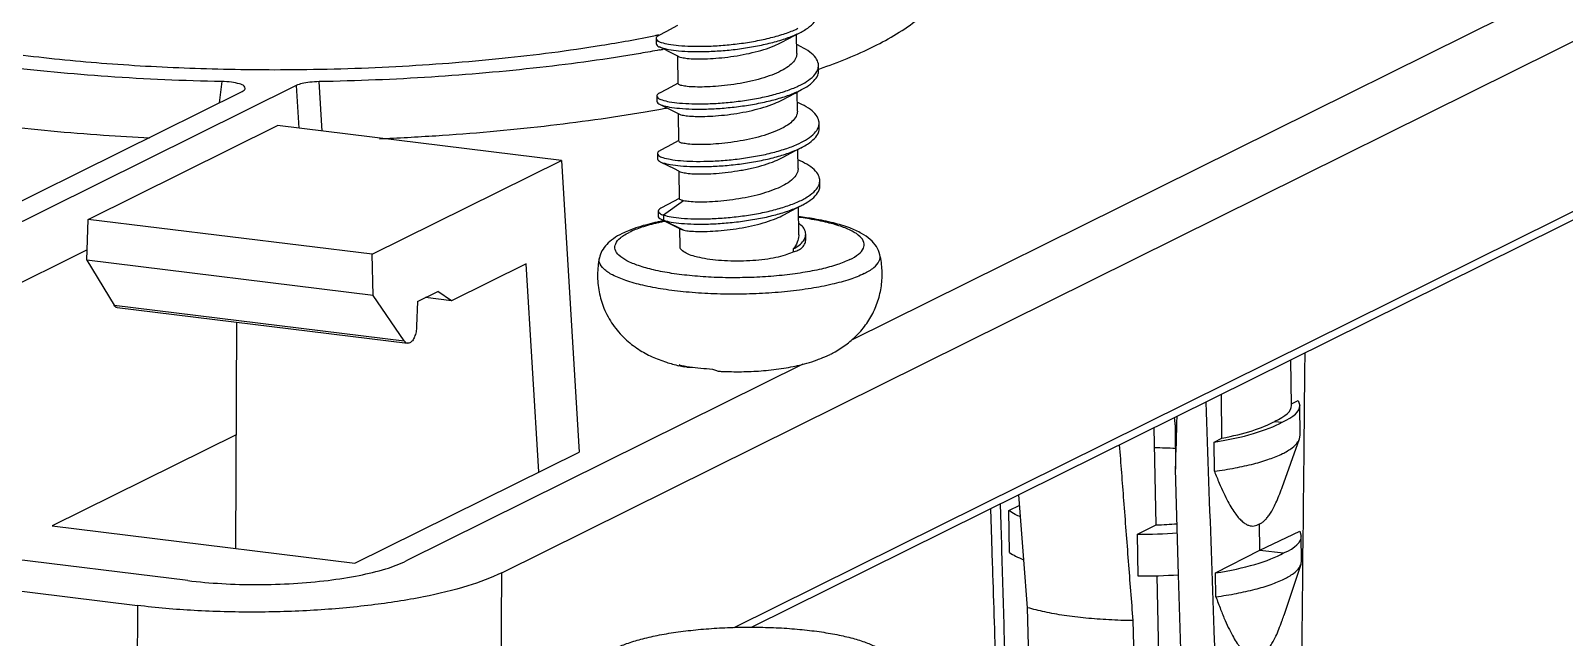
# Model space of a CAD drawing. Header units: millimetres. Extents: x -25 to 785, y -3301 to -3016.
# Drawn here: x 57.51 to 85.89, y -3196.62 to -3185.41 of the extents above; entities that cross this region are included whole.
import ezdxf

# ---------------------------------------------------------------- set-up
doc = ezdxf.new("R2010")
doc.units = ezdxf.units.MM

# ---------------------------------------------------------------- blocks, each defined once
blk = doc.blocks.new('*u2')
at = {"color": 7}
for p, q in [((1.116, -49.024), (38.768, -30.368)), ((36.997, -30.151), (7.586, -44.724)), ((5.416, -50.037), (38.609, -33.59)), ((38.477, -33.813), (5.742, -50.033)), ((3.969, -39.146), (3.97, -39.243)), ((6.573, -39.425), (6.569, -39.071)), ((4.023, -39.297), (4.29, -39.43)), ((4.29, -39.43), (4.392, -39.482)), ((6.654, -39.301), (6.571, -39.259)), ((4.379, -39.982), (4.373, -39.472)), ((6.967, -39.718), (6.978, -39.714)), ((6.976, -39.741), (6.975, -39.644)), ((6.978, -39.714), (7, -39.706)), ((-2.691, -40.017), (-13.615, -45.429)), ((-4.07, -39.943), (-4.118, -40.336)), ((-2.691, -40.017), (-2.64, -40.805)), ((-2.208, -40.858), (-2.266, -39.944)), ((-11.468, -43.978), (-3.689, -40.124)), ((3.981, -40.21), (3.982, -40.307)), ((6.585, -40.489), (6.581, -40.134)), ((4.035, -40.361), (4.302, -40.494)), ((4.302, -40.494), (4.404, -40.546)), ((4.391, -41.046), (4.385, -40.536)), ((6.666, -40.364), (6.583, -40.323)), ((-6.539, -42.491), (-3.037, -40.756)), ((2.217, -41.402), (-3.037, -40.756)), ((6.988, -40.804), (6.987, -40.708)), ((-1.285, -43.137), (2.217, -41.402)), ((2.217, -41.402), (2.543, -46.793)), ((3.993, -41.274), (3.995, -41.37)), ((4.047, -41.425), (4.314, -41.558)), ((6.597, -41.553), (6.593, -41.198)), ((6.678, -41.428), (6.595, -41.387)), ((4.314, -41.558), (4.416, -41.609)), ((4.403, -42.111), (4.397, -41.6)), ((7, -41.868), (6.999, -41.771)), ((4.478, -42.147), (4.108, -42.412)), ((6.611, -42.777), (6.605, -42.262)), ((-6.567, -43.248), (-6.539, -42.491)), ((-1.285, -43.137), (-6.539, -42.491)), ((4.008, -42.339), (4.009, -42.436)), ((4.06, -42.489), (4.109, -42.508)), ((4.107, -42.512), (4.328, -42.622)), ((4.108, -42.412), (4.109, -42.508)), ((4.109, -42.508), (4.484, -42.691)), ((4.328, -42.622), (4.43, -42.673)), ((4.413, -42.995), (4.409, -42.663)), ((4.43, -42.673), (4.484, -42.691)), ((6.739, -42.861), (6.738, -42.765)), ((-6.56, -43.056), (-13.518, -46.504)), ((-1.265, -43.9), (-1.285, -43.137)), ((6.506, -43.037), (6.507, -43.092)), ((-1.265, -43.9), (-6.567, -43.248)), ((-6.567, -43.248), (-6.063, -44.078)), ((1.567, -43.311), (0.182, -43.997)), ((1.799, -47.162), (1.567, -43.311)), ((-0.691, -44.739), (-1.265, -43.9)), ((-0.444, -44.009), (-0.072, -43.825)), ((0.182, -43.997), (-0.299, -43.937)), ((0.182, -43.997), (-0.072, -43.825)), ((-6.063, -44.078), (-0.691, -44.739)), ((-6.006, -44.122), (-0.629, -44.783)), ((-0.444, -44.009), (-0.462, -44.466)), ((-3.809, -48.578), (-3.793, -44.394)), ((-4.699, -49.17), (-41.007, -44.705)), ((6.85, -45.123), (6.949, -45.086)), ((7.094, -45.031), (7.189, -44.987)), ((15.728, -45.933), (15.718, -45.09)), ((-41.936, -45.166), (-5.628, -49.631)), ((6.686, -45.169), (-0.655, -48.807)), ((4.541, -45.224), (4.488, -45.217)), ((14.439, -46.537), (14.43, -45.728)), ((15.727, -45.899), (15.853, -45.84)), ((15.853, -45.84), (15.883, -45.933)), ((15.889, -46.48), (15.883, -45.933)), ((15.419, -46.226), (15.556, -46.242)), ((-3.801, -46.473), (-7.206, -48.16)), ((13.225, -48.141), (13.188, -46.344)), ((13.574, -46.288), (13.583, -47.109)), ((14.296, -46.611), (14.439, -46.537)), ((15.556, -47.446), (15.877, -46.548)), ((15.877, -46.548), (15.889, -46.48)), ((-1.606, -48.849), (2.543, -46.793)), ((14.302, -47.149), (14.296, -46.611)), ((13.64, -49.062), (13.583, -47.109)), ((10.776, -48.788), (10.683, -47.585)), ((10.155, -47.846), (10.175, -48.417)), ((10.5, -47.876), (10.698, -47.777)), ((10.509, -48.649), (10.5, -47.876)), ((-7.206, -48.16), (-1.606, -48.849)), ((12.88, -48.312), (13.225, -48.141)), ((15.141, -48.605), (15.135, -48.122)), ((10.175, -48.417), (10.19, -48.866)), ((12.888, -49.086), (12.88, -48.312)), ((15.141, -48.605), (15.88, -48.257)), ((15.88, -48.257), (15.91, -48.351)), ((15.915, -48.801), (15.91, -48.351)), ((15.94, -48.351), (15.935, -48.801)), ((10.844, -49.672), (10.776, -48.788)), ((14.324, -49.029), (15.141, -48.605)), ((15.141, -48.605), (15.583, -48.66)), ((15.905, -48.864), (15.915, -48.801)), ((15.935, -48.801), (15.935, -48.865)), ((1.092, -52.179), (1.116, -49.024)), ((10.19, -48.866), (10.192, -48.93)), ((13.299, -51.688), (13.244, -49.081)), ((13.722, -51.806), (13.64, -49.062)), ((14.329, -49.47), (14.324, -49.029)), ((15.59, -49.809), (15.905, -48.864)), ((-5.628, -49.631), (-5.652, -52.786)), ((10.895, -51.591), (10.844, -49.672)), ((12.792, -49.911), (12.843, -51.831))]:
    blk.add_line(p, q, dxfattribs=at)
for points in [[(4.367, -38.908), (4.148, -39.024), (4.02, -39.091)], [(6.294, -39.216), (6.528, -39.092), (6.651, -39.028)], [(4.379, -39.972), (4.16, -40.087), (4.033, -40.155)], [(6.306, -40.28), (6.54, -40.156), (6.663, -40.091)], [(4.391, -41.035), (4.172, -41.151), (4.045, -41.218)], [(6.318, -41.343), (6.552, -41.22), (6.675, -41.155)], [(4.399, -42.104), (4.189, -42.216), (4.057, -42.286)], [(6.331, -42.407), (6.564, -42.283), (6.687, -42.219)]]:
    blk.add_lwpolyline(points, dxfattribs=at)
for centre, radius, start, end in [((-0.614, -16.382), 23.164, 281.3848, 281.5354), ((-0.932, -12.171), 27.637, 280.3528, 280.4943), ((6.736, -39.641), 0.239, 338.4437, 339.2847), ((-0.943, -12.829), 28.07, 280.2534, 280.4724), ((6.751, -40.705), 0.237, 338.3873, 339.9325), ((5.123, -47.732), 5.313, 100.9029, 101.4679), ((5.071, -47.202), 4.768, 101.2661, 102.1201), ((4.145, -44.381), 1.816, 112.2247, 116.2864), ((6.242, -42.608), 0.551, 296.3233, 298.6788), ((6.277, -43.144), 2.056, 296.3456, 299.2694), ((5.193, -41.763), 3.525, 256.8723, 258.4646), ((4.58, -43.969), 1.255, 268.2166, 272.8756), ((2219.222, 30.584), 2206.404, 181.985745, 182.138333), ((12.756, -46.298), 0.818, 0.7036, 9.7285), ((13.135, -54.518), 7.802, 86.7397, 89.5535), ((12.984, -40.554), 7.591, 271.8179, 274.7492), ((12.94, -37.807), 10.505, 269.6707, 273.6997), ((12.952, -38.68), 10.405, 269.6517, 273.7963)]:
    blk.add_arc(centre, radius, start, end, dxfattribs=at)
for centre, major_axis, ratio, start_param, end_param in [((13.032, -45.932), (2.695, -0.003), 0.232076, -0.483411, 0.002567), ((13.032, -45.932), (2.85, -0.003), 0.232076, -0.483411, 0.002841), ((13.032, -45.932), (2.849, 0.069), 0.276844, -1.117912, -0.489863), ((13.032, -45.932), (2.695, 0.065), 0.276844, -1.02835, -0.489863), ((13.06, -48.35), (2.85, -0.003), 0.232076, -0.483411, 0.002841), ((13.06, -48.35), (2.849, 0.069), 0.276844, -1.117912, -0.489863)]:
    blk.add_ellipse(centre, major_axis=major_axis, ratio=ratio, start_param=start_param, end_param=end_param, dxfattribs=at)
for points, start_tangent, end_tangent in [([(8.002, -39.29), (8.812, -38.788), (9.271, -38.261), (9.372, -37.777)], (0.896036, 0.443982), (-0.080979, 0.996716)), ([(6.651, -39.028), (6.74, -38.976), (6.873, -38.871), (6.948, -38.761), (6.964, -38.677)], (0.885697, 0.464264), (-0.001642, 0.999999)), ([(-4.07, -39.943), (-6.177, -39.85), (-8.167, -39.661), (-9.977, -39.383), (-11.545, -39.024)], (-0.999794, 0.020273), (-0.963777, 0.266709)), ([(-2.878, -39.722), (-0.848, -39.663), (1.119, -39.512), (2.956, -39.272), (3.959, -39.091)], (0.999987, 0.005014), (0.980323, 0.197399)), ([(4.02, -39.091), (4.016, -39.093), (3.971, -39.136), (3.971, -39.146)], (-0.891259, -0.453494), (0.151098, -0.988519)), ([(3.971, -39.146), (3.987, -39.179), (4.064, -39.218), (4.199, -39.251), (4.385, -39.276), (4.615, -39.289), (4.881, -39.289), (5.17, -39.275), (5.471, -39.245), (5.773, -39.199), (6.061, -39.139), (6.326, -39.064), (6.555, -38.977), (6.595, -38.958)], (0.151098, -0.988519), (0.903544, 0.428495)), ([(4.022, -39.3), (4.065, -39.315), (4.2, -39.348), (4.386, -39.373), (4.616, -39.386), (4.882, -39.386), (5.171, -39.372), (5.473, -39.342), (5.774, -39.296), (6.062, -39.235), (6.327, -39.161), (6.556, -39.073), (6.651, -39.028)], (0.904308, -0.42688), (0.885697, 0.464264)), ([(4.035, -39.358), (3.68, -39.421), (1.817, -39.682), (-0.185, -39.859), (-2.266, -39.944)], (-0.983719, -0.179712), (-0.999828, -0.01853)), ([(3.972, -39.243), (3.988, -39.275), (4.022, -39.3)], (0.151098, -0.988519), (0.904308, -0.42688)), ([(4.391, -39.483), (4.443, -39.498), (4.547, -39.514), (4.693, -39.523), (4.873, -39.522), (5.075, -39.511), (5.294, -39.489), (5.524, -39.454), (5.75, -39.408), (5.963, -39.35), (6.154, -39.281), (6.294, -39.216)], (0.783725, -0.621108), (0.881668, 0.471871)), ([(6.572, -39.425), (6.57, -39.457), (6.532, -39.55), (6.447, -39.64)], (0.017137, -0.999853), (-0.769573, -0.638559)), ([(6.975, -39.644), (6.972, -39.614), (6.924, -39.504), (6.816, -39.398), (6.654, -39.301)], (-0.00189, 0.999998), (-0.896078, 0.443897)), ([(7, -39.706), (8.002, -39.29)], (0.943459, 0.331488), (0.896036, 0.443982)), ([(-7.747, -39.453), (-6.195, -39.607), (-4.559, -39.697), (-2.878, -39.722)], (0.992523, -0.122054), (0.999987, 0.005014)), ([(6.447, -39.64), (6.321, -39.725), (6.156, -39.803), (5.964, -39.872), (5.753, -39.929), (5.525, -39.976), (5.292, -40.011), (5.069, -40.033), (4.868, -40.043), (4.69, -40.043), (4.545, -40.034), (4.444, -40.018), (4.39, -39.997), (4.382, -39.982)], (-0.769573, -0.638559), (-0.219335, 0.97565)), ([(6.607, -40.022), (6.755, -39.941), (6.886, -39.835), (6.958, -39.729)], (0.903492, 0.428605), (0.367401, 0.930063)), ([(6.96, -39.725), (6.975, -39.644)], (0.353709, 0.935355), (-0.00189, 0.999998)), ([(-3.633, -40.068), (-3.653, -40.027), (-3.741, -39.986), (-3.887, -39.956), (-4.07, -39.943)], (-0.045601, 0.99896), (-0.999793, 0.020326)), ([(-2.266, -39.944), (-2.437, -39.955), (-2.584, -39.98), (-2.691, -40.017)], (-0.999828, -0.018529), (-0.896043, -0.443967)), ([(6.663, -40.091), (6.756, -40.037), (6.887, -39.932), (6.961, -39.822), (6.976, -39.741)], (0.88573, 0.464201), (-0.00189, 0.999998)), ([(-11.516, -40.129), (-9.971, -40.476), (-8.2, -40.747), (-6.257, -40.933), (-5.403, -40.984)], (0.96534, -0.260996), (0.998752, -0.049949)), ([(-3.689, -40.124), (-3.634, -40.075), (-3.633, -40.068)], (0.896007, 0.444039), (-0.045601, 0.99896)), ([(4.033, -40.155), (4.026, -40.158), (3.983, -40.201), (3.983, -40.21)], (-0.887457, -0.460891), (0.15266, -0.988279)), ([(3.983, -40.21), (4, -40.243), (4.079, -40.283), (4.214, -40.316), (4.402, -40.34), (4.633, -40.353), (4.899, -40.353), (5.189, -40.338), (5.491, -40.308), (5.792, -40.262), (6.08, -40.201), (6.343, -40.126), (6.572, -40.038), (6.607, -40.022)], (0.15266, -0.988279), (0.903492, 0.428605)), ([(4.034, -40.363), (4.08, -40.379), (4.216, -40.413), (4.403, -40.437), (4.634, -40.45), (4.9, -40.45), (5.19, -40.435), (5.492, -40.404), (5.793, -40.358), (6.081, -40.297), (6.345, -40.222), (6.573, -40.135), (6.663, -40.091)], (0.900328, -0.435213), (0.88573, 0.464201)), ([(4.403, -40.547), (4.453, -40.562), (4.553, -40.577), (4.694, -40.586), (4.869, -40.587), (5.071, -40.576), (5.292, -40.555), (5.521, -40.521), (5.746, -40.475), (5.961, -40.418), (6.159, -40.348), (6.306, -40.28)], (0.787144, -0.616769), (0.881665, 0.471876)), ([(-1.152, -40.999), (-0.109, -40.943), (1.898, -40.765), (3.766, -40.501), (4.053, -40.451)], (0.999116, 0.042039), (0.984029, 0.17801)), ([(3.984, -40.306), (4.002, -40.34), (4.034, -40.363)], (0.15266, -0.988279), (0.900328, -0.435213)), ([(6.584, -40.489), (6.583, -40.516), (6.545, -40.612), (6.46, -40.704)], (0.019493, -0.99981), (-0.769573, -0.638559)), ([(6.987, -40.708), (6.984, -40.675), (6.934, -40.565), (6.825, -40.46), (6.666, -40.364)], (-0.002319, 0.999997), (-0.896137, 0.443777)), ([(6.46, -40.704), (6.333, -40.789), (6.165, -40.868), (5.967, -40.938), (5.752, -40.996), (5.527, -41.041), (5.297, -41.075), (5.075, -41.097), (4.874, -41.107), (4.699, -41.107), (4.558, -41.098), (4.457, -41.082), (4.402, -41.061), (4.394, -41.045)], (-0.769573, -0.638559), (-0.212774, 0.977102)), ([(6.619, -41.085), (6.771, -41.002), (6.901, -40.896), (6.971, -40.792)], (0.903433, 0.428728), (0.368279, 0.929715)), ([(6.675, -41.155), (6.772, -41.099), (6.902, -40.993), (6.974, -40.883), (6.988, -40.804)], (0.885763, 0.464138), (-0.002319, 0.999997)), ([(6.973, -40.786), (6.987, -40.708)], (0.343076, 0.939308), (-0.002319, 0.999997)), ([(3.995, -41.274), (4.014, -41.308), (4.093, -41.347), (4.23, -41.38), (4.419, -41.404), (4.651, -41.417), (4.918, -41.416), (5.208, -41.401), (5.51, -41.371), (5.811, -41.324), (6.098, -41.263), (6.361, -41.187), (6.589, -41.1), (6.619, -41.085)], (0.15131, -0.988486), (0.903433, 0.428728)), ([(4.046, -41.427), (4.095, -41.444), (4.232, -41.477), (4.42, -41.501), (4.652, -41.514), (4.919, -41.513), (5.209, -41.498), (5.511, -41.467), (5.812, -41.421), (6.1, -41.36), (6.362, -41.284), (6.59, -41.196), (6.675, -41.155)], (0.896411, -0.443223), (0.885763, 0.464138)), ([(4.045, -41.218), (4.037, -41.223), (3.994, -41.265), (3.995, -41.274)], (-0.883827, -0.467813), (0.15131, -0.988486)), ([(3.996, -41.37), (4.015, -41.405), (4.046, -41.427)], (0.15131, -0.988486), (0.896411, -0.443223)), ([(4.415, -41.611), (4.462, -41.625), (4.562, -41.641), (4.705, -41.65), (4.88, -41.65), (5.08, -41.64), (5.303, -41.618), (5.537, -41.584), (5.766, -41.537), (5.978, -41.48), (6.173, -41.411), (6.318, -41.343)], (0.797741, -0.603), (0.881668, 0.471869)), ([(6.999, -41.771), (6.996, -41.736), (6.945, -41.626), (6.834, -41.521), (6.678, -41.428)], (-0.002913, 0.999996), (-0.896186, 0.443678)), ([(6.597, -41.553), (6.595, -41.584), (6.556, -41.677), (6.472, -41.767)], (0.017766, -0.999842), (-0.769573, -0.638559)), ([(4.108, -42.412), (4.246, -42.445), (4.436, -42.468), (4.669, -42.481), (4.937, -42.48), (5.227, -42.464), (5.529, -42.433), (5.83, -42.387), (6.117, -42.325), (6.379, -42.249), (6.606, -42.161), (6.787, -42.063), (6.915, -41.958), (6.983, -41.856)], (0.949403, -0.314061), (0.369325, 0.9293)), ([(6.472, -41.767), (6.346, -41.852), (6.185, -41.929), (5.995, -41.997), (5.784, -42.055), (5.559, -42.101), (5.33, -42.136), (5.112, -42.159), (4.91, -42.17), (4.73, -42.171), (4.583, -42.163), (4.478, -42.147)], (-0.769573, -0.638559), (-0.97702, 0.213147)), ([(6.687, -42.219), (6.788, -42.16), (6.916, -42.054), (6.987, -41.944), (7, -41.868)], (0.885795, 0.464076), (-0.002913, 0.999996)), ([(6.983, -41.856), (6.986, -41.848), (6.999, -41.771)], (0.369325, 0.9293), (-0.002913, 0.999996)), ([(4.056, -42.285), (4.026, -42.307), (4.008, -42.339)], (-0.892403, -0.45124), (-0.062146, -0.998067)), ([(4.109, -42.508), (4.247, -42.541), (4.437, -42.565), (4.67, -42.578), (4.938, -42.577), (5.228, -42.561), (5.53, -42.53), (5.831, -42.483), (6.118, -42.422), (6.38, -42.346), (6.607, -42.258), (6.687, -42.219)], (0.949403, -0.314061), (0.885795, 0.464076)), ([(4.478, -42.147), (4.425, -42.131), (4.403, -42.114), (4.404, -42.111)], (-0.97702, 0.213147), (0.214143, 0.976802)), ([(4.067, -42.525), (3.986, -42.542), (3.644, -42.633), (3.458, -42.7)], (-0.98003, -0.198852), (-0.925232, -0.379401)), ([(4.07, -42.54), (3.996, -42.557), (3.702, -42.638), (3.471, -42.732)], (-0.977692, -0.210042), (-0.896036, -0.443982)), ([(4.008, -42.339), (4.008, -42.343), (4.036, -42.379), (4.108, -42.412)], (-0.062146, -0.998067), (0.949403, -0.314061)), ([(4.01, -42.436), (4.01, -42.441), (4.038, -42.476), (4.06, -42.489)], (-0.076663, -0.997057), (0.892246, -0.45155)), ([(4.484, -42.691), (4.589, -42.706), (4.736, -42.714), (4.917, -42.713), (5.119, -42.702), (5.337, -42.68), (5.565, -42.645), (5.79, -42.598), (6.001, -42.54), (6.192, -42.472), (6.331, -42.407)], (0.97702, -0.213147), (0.881663, 0.471879)), ([(8.111, -43.144), (8.047, -42.995), (7.934, -42.864), (7.773, -42.752), (7.553, -42.65), (7.251, -42.557), (6.892, -42.483), (6.607, -42.442)], (-0.230588, 0.973052), (-0.992854, 0.119338)), ([(7.555, -43.234), (7.718, -43.132), (7.805, -43.025), (7.814, -42.917), (7.745, -42.811), (7.599, -42.71), (7.383, -42.619), (7.103, -42.541), (6.769, -42.477), (6.607, -42.454)], (0.896036, 0.443982), (-0.992083, 0.125586)), ([(6.738, -42.765), (6.732, -42.72), (6.688, -42.636), (6.609, -42.56)], (-0.012604, 0.999921), (-0.791674, 0.610944)), ([(3.341, -42.753), (3.178, -42.849), (3.055, -42.954), (2.968, -43.073), (2.92, -43.203)], (-0.896036, -0.443982), (-0.20838, -0.978048)), ([(7.555, -43.234), (7.324, -43.327), (7.03, -43.409), (6.685, -43.476), (6.3, -43.526), (5.888, -43.558), (5.464, -43.57), (5.041, -43.563), (4.634, -43.535), (4.257, -43.489), (3.923, -43.425), (3.643, -43.346), (3.427, -43.255), (3.281, -43.155), (3.212, -43.049), (3.221, -42.941), (3.308, -42.834), (3.365, -42.792)], (-0.896036, -0.443982), (0.833011, 0.553257)), ([(3.365, -42.792), (3.471, -42.732)], (0.833011, 0.553257), (0.896036, 0.443982)), ([(6.611, -42.777), (6.61, -42.792), (6.581, -42.914), (6.506, -43.037)], (0.015269, -0.999883), (-0.616104, -0.787665)), ([(6.696, -42.886), (6.717, -42.851)], (0.584552, 0.811356), (0.45045, 0.892802)), ([(6.717, -42.851), (6.734, -42.804), (6.738, -42.765)], (0.45045, 0.892802), (-0.012604, 0.999921)), ([(6.487, -43.103), (6.355, -43.154), (6.185, -43.197), (5.984, -43.231), (5.761, -43.253), (5.527, -43.263), (5.293, -43.26), (5.068, -43.244), (4.864, -43.216), (4.689, -43.177), (4.553, -43.13), (4.46, -43.075), (4.417, -43.017), (4.414, -42.995)], (-0.896036, -0.443982), (0.016207, 0.999869)), ([(6.506, -43.037), (6.619, -42.965), (6.696, -42.886)], (0.882217, 0.470842), (0.584552, 0.811356)), ([(6.507, -43.092), (6.551, -43.077), (6.591, -43.062), (6.626, -43.046), (6.657, -43.029)], (0.956402, 0.292053), (0.855028, 0.518583)), ([(6.657, -43.029), (6.717, -42.95), (6.739, -42.869), (6.739, -42.861)], (0.717019, 0.697053), (-0.015308, 0.999883)), ([(2.92, -43.203), (2.885, -43.513), (2.914, -43.83), (3.005, -44.135), (3.17, -44.437), (3.395, -44.698), (3.646, -44.894), (3.894, -45.03), (4.159, -45.132), (4.392, -45.197)], (-0.20838, -0.978048), (0.973774, -0.227517)), ([(7.818, -43.494), (7.556, -43.6), (7.226, -43.692), (6.837, -43.767), (6.403, -43.824), (5.938, -43.86), (5.46, -43.874), (4.983, -43.865), (4.525, -43.834), (4.1, -43.782), (3.723, -43.71), (3.408, -43.621), (3.164, -43.519), (3, -43.406), (2.922, -43.286), (2.921, -43.203)], (-0.896036, -0.443982), (0.189689, 0.981844)), ([(7.282, -44.938), (7.397, -44.868), (7.606, -44.708), (7.803, -44.5), (7.961, -44.262), (8.074, -44), (8.139, -43.721), (8.151, -43.433), (8.111, -43.144)], (0.87222, 0.489114), (-0.230588, 0.973052)), ([(7.818, -43.494), (8, -43.38), (8.099, -43.259), (8.111, -43.144)], (0.896036, 0.443982), (-0.200665, 0.97966)), ([(-6.006, -44.122), (-6.035, -44.11), (-6.063, -44.078)], (-0.99157, 0.12957), (-0.518882, 0.854846)), ([(-0.462, -44.466), (-0.474, -44.57), (-0.502, -44.663), (-0.541, -44.734), (-0.589, -44.775)], (-0.039546, -0.999218), (-0.896036, -0.443982)), ([(-0.629, -44.783), (-0.66, -44.771), (-0.691, -44.739)], (-0.992033, 0.125981), (-0.56471, 0.825289)), ([(-0.589, -44.775), (-0.625, -44.783), (-0.629, -44.783)], (-0.896036, -0.443982), (-0.992033, 0.125981)), ([(5.154, -45.3), (5.228, -45.303), (5.593, -45.307), (5.957, -45.288), (6.333, -45.243), (6.672, -45.174), (6.85, -45.123)], (0.998497, -0.054813), (0.952686, 0.303957)), ([(6.949, -45.086), (7.053, -45.048), (7.094, -45.031)], (0.950439, 0.310912), (0.916175, 0.400778)), ([(15.974, -44.963), (15.971, -45.269), (15.944, -47.97), (15.94, -48.351)], (-0.009342, -0.999956), (-0.010425, -0.999946)), ([(4.396, -45.183), (4.587, -45.216), (4.795, -45.241), (5.015, -45.26)], (0.981686, -0.190506), (0.997883, -0.065036)), ([(4.488, -45.217), (4.465, -45.212), (4.396, -45.183)], (-0.979892, 0.199529), (-0.879693, 0.475542)), ([(5.015, -45.26), (5.085, -45.288), (5.154, -45.3)], (0.879693, -0.475542), (0.998464, -0.055397)), ([(13.583, -47.109), (13.613, -46.133)], (0.031299, 0.99951), (0.030106, 0.999547)), ([(15.562, -46.823), (15.738, -46.716), (15.848, -46.605), (15.877, -46.548)], (0.896036, 0.443982), (0.340006, 0.940423)), ([(12.542, -46.663), (12.621, -47.69), (12.707, -48.814), (12.792, -49.911)], (0.076115, -0.997099), (0.077431, -0.996998)), ([(14.302, -47.149), (14.686, -47.087), (15.03, -47.01), (15.324, -46.921), (15.562, -46.823)], (0.990807, 0.135283), (0.896036, 0.443982)), ([(14.302, -47.149), (14.391, -47.367), (14.474, -47.553), (14.552, -47.709), (14.626, -47.838), (14.696, -47.941), (14.761, -48.022), (14.823, -48.081), (14.881, -48.123), (14.935, -48.148), (14.987, -48.16), (15.037, -48.159), (15.086, -48.146), (15.135, -48.122)], (0.36089, -0.932608), (0.852783, 0.522266)), ([(15.135, -48.122), (15.179, -48.1), (15.223, -48.066), (15.268, -48.02), (15.315, -47.96), (15.363, -47.884), (15.414, -47.789), (15.467, -47.672), (15.524, -47.53), (15.554, -47.449)], (0.938855, 0.344313), (0.337169, 0.941444)), ([(10.338, -47.756), (10.353, -48.269), (10.399, -49.835), (10.446, -51.403)], (0.029424, -0.999567), (0.029794, -0.999556)), ([(10.714, -47.993), (10.614, -47.946), (10.5, -47.876)], (-0.918825, 0.394665), (-0.809077, 0.587702)), ([(-4.699, -49.17), (-4.07, -49.226), (-3.407, -49.244), (-2.74, -49.223), (-2.102, -49.166), (-1.524, -49.074), (-1.033, -48.953), (-0.654, -48.807)], (0.992499, -0.122255), (0.89577, 0.444518)), ([(10.509, -48.649), (10.623, -48.719), (10.767, -48.785), (10.776, -48.789)], (0.809077, -0.587702), (0.930559, -0.366141)), ([(1.116, -49.024), (0.485, -49.268), (-0.333, -49.471), (-1.298, -49.623), (-2.362, -49.719), (-3.474, -49.753), (-4.58, -49.724), (-5.629, -49.631)], (-0.896036, -0.443982), (-0.992523, 0.122054)), ([(10.192, -48.93), (10.261, -50.948)], (0.033767, -0.99943), (0.034803, -0.999394)), ([(15.589, -49.143), (15.765, -49.037), (15.874, -48.926), (15.905, -48.864)], (0.896036, 0.443982), (0.319944, 0.947436)), ([(15.935, -48.865), (15.915, -50.64)], (-0.010599, -0.999944), (-0.011476, -0.999934)), ([(14.329, -49.47), (14.713, -49.407), (15.056, -49.331), (15.351, -49.242), (15.589, -49.143)], (0.990807, 0.135283), (0.896036, 0.443982)), ([(14.329, -49.47), (14.417, -49.705), (14.5, -49.907), (14.579, -50.077), (14.653, -50.218), (14.723, -50.332), (14.79, -50.421), (14.852, -50.487), (14.91, -50.533), (14.965, -50.562), (15.016, -50.575), (15.066, -50.575), (15.114, -50.563), (15.163, -50.54)], (0.336974, -0.941514), (0.8488, 0.528714)), ([(12.792, -49.911), (12.348, -49.896), (11.922, -49.864), (11.522, -49.815), (11.161, -49.75), (10.844, -49.672)], (-0.999906, 0.013745), (-0.959931, 0.280237)), ([(15.163, -50.54), (15.206, -50.518), (15.25, -50.484), (15.294, -50.437), (15.34, -50.375), (15.389, -50.296), (15.44, -50.196), (15.494, -50.071), (15.551, -49.921), (15.589, -49.813)], (0.942307, 0.334749), (0.316246, 0.948677)), ([(3.211, -50.425), (3.424, -50.336), (3.687, -50.255), (3.992, -50.184), (4.333, -50.126), (4.702, -50.081), (5.092, -50.05), (5.493, -50.033), (5.896, -50.033), (6.293, -50.047), (6.674, -50.077), (7.031, -50.121), (7.356, -50.178), (7.643, -50.248), (7.883, -50.327), (8.073, -50.416), (8.207, -50.512), (8.266, -50.58)], (0.896036, 0.443982), (0.53827, -0.842772))]:
    blk.add_spline(points, degree=3, dxfattribs=dict(at, start_tangent=start_tangent, end_tangent=end_tangent))
blk = doc.blocks.new('u5')
at = {"zscale": 0.8}
blk.add_blockref('*u2', (-89.832, 125.636), dxfattribs=at)

msp = doc.modelspace()

# ---------------------------------------------------------------- block references
msp.add_blockref('u5', (154.947, -3272.04))

doc.saveas('drawing.dxf')
